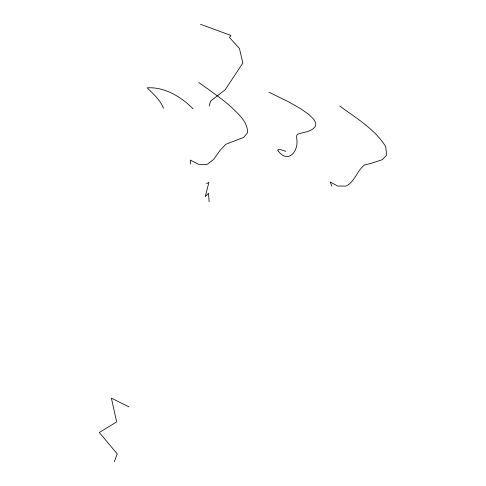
<?xml version="1.0" encoding="UTF-8"?>
<svg xmlns="http://www.w3.org/2000/svg" width="486" height="486" viewBox="0 0 486 486"><rect width="100%" height="100%" fill="white"/><g stroke="black" fill="none" stroke-linecap="round" stroke-linejoin="round"><path stroke-width="0.73" d="M209.217 106.063L210.547 101.155L225.133 89.807L242.86 63.034L239.422 48.424L229.398 37.41L230.996 35.466L200.542 24.3M114.35 461.7L117.223 453.875L99.314 432.497L116.652 421.897L111.391 398.137L128.984 406.922M206.562 183.726L208.925 182.353L205.238 196.593L208.5 193.264L209.132 201.763M285.683 151.371L281.072 149.749L278.575 149.488L277.676 150.119C287.165 164.517 298.793 152.033 296.806 139.105C296.691 137.167 295.938 134.069 298.799 133.814C304.673 131.985 312.31 131.657 315.663 125.746L315.724 123.031L313.901 119.495L309.406 114.933L301.265 109.089L288.277 101.647L268.971 92.212M339.726 105.984C356.038 118.055 374.645 128.899 385.671 146.535L386.686 155.113L382.288 159.687L371.061 163.363L364.439 165.015C356.827 170.902 355.017 181.746 345.892 186.12L337.618 186.035L330.164 181.934L331.902 186.126M198.701 82.468C210.225 90.773 222.108 98.658 232.6 108.293C239.446 115.091 247.696 122.168 247.562 132.684L243.65 137.429L225.723 144.342L220.128 150.368L213.561 159.536L207.121 164.438L198.567 164.329L190.33 160.052L190.445 164.061M193.039 108.767C181.156 96.75 164.529 86.781 147.191 87.832C153.254 94.005 160.307 99.867 163.49 108.299"/></g></svg>
